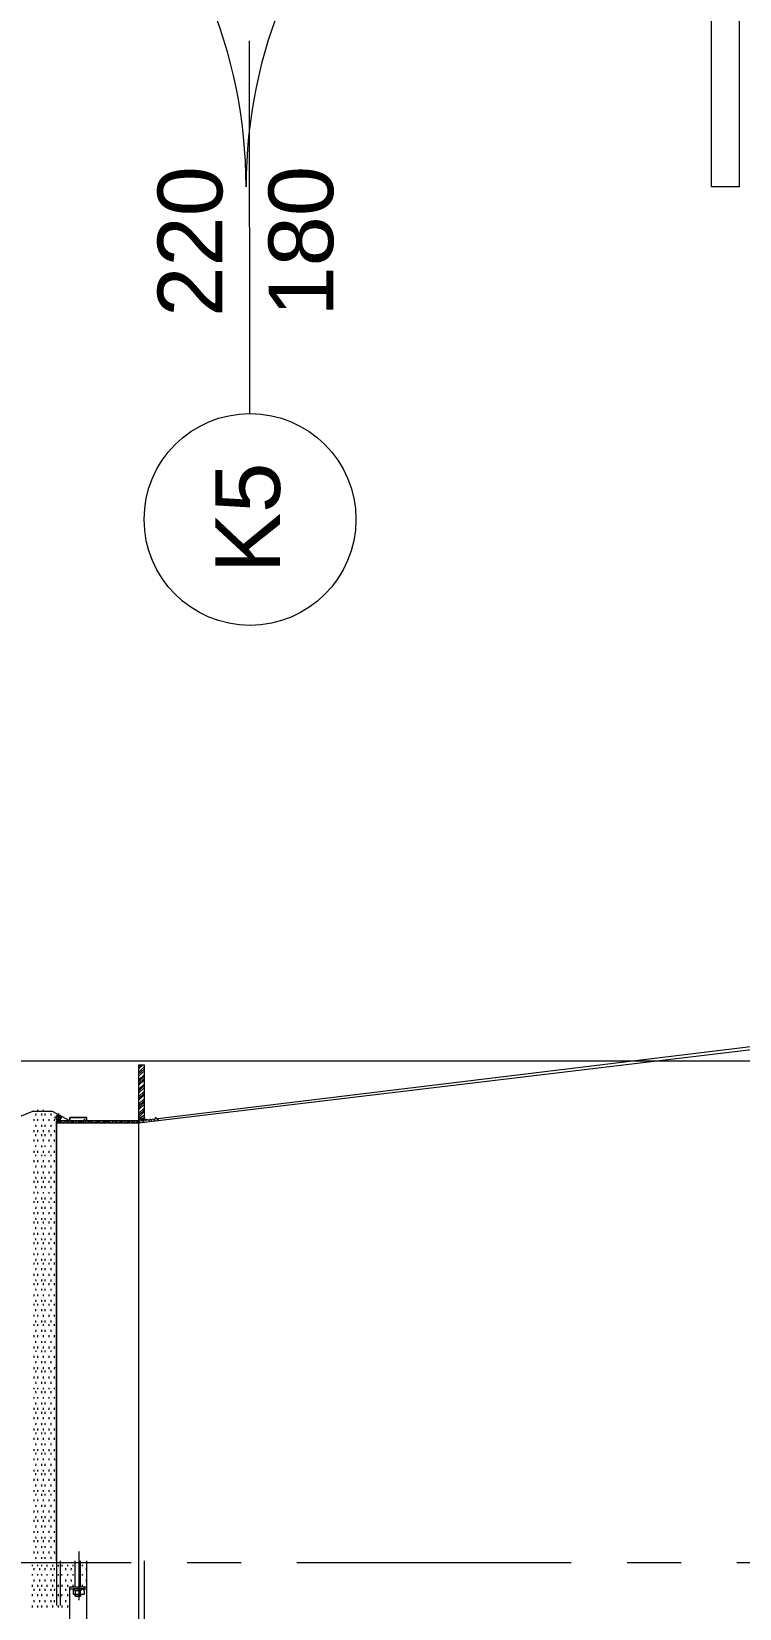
# Model space of a CAD drawing. Header units: centimetres. Extents: x -9345 to 11316, y -7197 to -3465.
# Drawn here: x 6856.6 to 6985.8, y -5819.9 to -5532.2 of the extents above; entities that cross this region are included whole.
import ezdxf

# ---------------------------------------------------------------- set-up
doc = ezdxf.new("R2010")
doc.units = ezdxf.units.CM
for name, color, linetype, lineweight in [('A-ANNO-DIMS', 211, 'Continuous', 9), ('A-ANNO-DIMS-100', 211, 'Continuous', 9), ('A-DOOR', 31, 'Continuous', 9), ('A-DOOR-IDEN', 31, 'Continuous', 9), ('EXF', 22, 'Continuous', 9), ('exf çizimi_dwg', 8, 'Continuous', 9)]:
    doc.layers.add(name, color=color, linetype=linetype, lineweight=lineweight)
doc.styles.add('Arial_5', font='arial.ttf', dxfattribs={"height": 11.802395})
doc.styles.add('Swis721 LtCn BT_1', font='swisscl.ttf', dxfattribs={"width": 0.8, "height": 17.639445})
doc.dimstyles.new('IUAS_DIMENSION_INSIDE_100_5', dxfattribs={"dimscale": 30.48, "dimtxt": 18, "dimasz": 0.328084, "dimexe": 0.328084, "dimexo": 0.0625, "dimgap": 0, "dimtad": 1, "dimdec": 0, "dimdsep": 46, "dimtxsty": 'Swis721 LtCn BT_1', "dimblk1": 'OBLIQUE', "dimblk2": 'OBLIQUE', "dimsah": 1, "dimcen": 0.09, "dimdle": 0.328084, "dimazin": 0, "dimtfac": 1, "dimtdec": 4, "dimtix": 1, "dimtmove": 0, "dimatfit": 3, "dimfxl": 0.656168, "dimfxlon": 1, "dimtvp": 1, "dimtolj": 1, "dimtzin": 0, "dimarcsym": 2})

# ---------------------------------------------------------------- blocks, each defined once
blk = doc.blocks.new('M_Double-Flush - IUAS_A_DOOR_K5 _yangına dayanıklı saç kapı 180x220_-1640896-_123_30 TEKNİK KAT _ TECHNICAL LEVEL')
at = {"layer": 'A-DOOR', "lineweight": 18}
for p, q in [((-90, 100), (-84.9, 100)), ((-90, 10), (-90, 100)), ((-84.9, 10), (-84.9, 100)), ((84.9, 10), (84.9, 99.86)), ((90, 10), (90, 100)), ((-90, 10), (-84.9, 10)), ((90, 10), (84.9, 10))]:
    blk.add_line(p, q, dxfattribs=at)
at = {"layer": 'A-DOOR'}
for centre, start, end in [((-90, 10), 0, 90), ((90, 10), 90, 180)]:
    blk.add_arc(centre, 90, start, end, dxfattribs=at)
blk = doc.blocks.new('exf çizimi_dwg-1497134-_123_30 TEKNİK KAT _ TECHNICAL LEVEL')
at = {"layer": 'EXF', "color": 8}
for p, q in [((-0.7646, 3.0855), (-0.9628, 4.9361)), ((0.0577, 4.6702), (0.0515, 4.1672)), ((0.0503, 4.0652), (0.049, 3.9667)), ((0.0478, 3.8647), (0.0416, 3.3646)), ((0.0403, 3.2625), (0.0391, 3.1641)), ((-0.7677, 3.1231), (-0.7741, 3.116)), ((-0.7678, 3.1096), (-0.7714, 3.1061)), ((-0.7678, 3.116), (-0.7713, 3.1132)), ((-0.8631, 3.0867), (-0.8701, 3.0939)), ((-0.8666, 3.0867), (-0.8701, 3.0903)), ((-0.8567, 3.0866), (-0.8665, 3.0973)), ((-0.8532, 3.0866), (-0.863, 3.0973)), ((-0.8496, 3.0865), (-0.8594, 3.0973)), ((-0.8425, 3.0864), (-0.853, 3.0972)), ((-0.8397, 3.0864), (-0.8495, 3.0971)), ((-0.8361, 3.0864), (-0.8459, 3.0971)), ((-0.8326, 3.0863), (-0.8424, 3.097)), ((-0.8255, 3.0862), (-0.836, 3.097)), ((-0.8227, 3.0862), (-0.8325, 3.0969)), ((-0.8191, 3.0862), (-0.8289, 3.0969)), ((-0.8121, 3.0861), (-0.8225, 3.0968)), ((-0.8085, 3.086), (-0.819, 3.0968)), ((-0.8057, 3.086), (-0.8155, 3.0967)), ((-0.7986, 3.0859), (-0.8084, 3.0966)), ((-0.795, 3.0859), (-0.8056, 3.0966)), ((-0.7915, 3.0858), (-0.802, 3.0965)), ((-0.7887, 3.0858), (-0.7985, 3.0965)), ((-0.7816, 3.0857), (-0.7914, 3.0964)), ((-0.7781, 3.0856), (-0.7886, 3.0964)), ((-0.7745, 3.0856), (-0.785, 3.0963)), ((-0.7679, 3.106), (-0.7715, 3.099)), ((-0.768, 3.099), (-0.7715, 3.0962)), ((-0.7647, 3.0756), (-0.7682, 3.0791)), ((-0.7646, 3.089), (-0.7681, 3.0855)), ((-0.765, 3.0515), (-0.7685, 3.0586)), ((-0.7651, 3.0479), (-0.7685, 3.055)), ((-0.7649, 3.0585), (-0.7684, 3.0621)), ((-0.7648, 3.072), (-0.7683, 3.0756)), ((-0.7649, 3.0649), (-0.7683, 3.0721)), ((-0.7649, 3.0621), (-0.7683, 3.0685)), ((0.0379, 3.0621), (0.0316, 2.5591)), ((-0.7654, 3.0174), (-0.7689, 3.0246)), ((-0.7653, 3.0309), (-0.7688, 3.0345)), ((-0.7653, 3.0281), (-0.7688, 3.0309)), ((-0.7654, 3.021), (-0.7688, 3.0281)), ((-0.7652, 3.0345), (-0.7687, 3.0416)), ((-0.7651, 3.0451), (-0.7686, 3.048)), ((-0.7651, 3.0415), (-0.7686, 3.0451)), ((-0.7657, 2.9969), (-0.7692, 3.0005)), ((-0.7658, 2.9905), (-0.7692, 2.997)), ((-0.7656, 3.004), (-0.7691, 3.0111)), ((-0.7657, 3.0005), (-0.7691, 3.004)), ((-0.7655, 3.0139), (-0.769, 3.0175)), ((-0.7656, 3.0075), (-0.769, 3.014)), ((-0.7661, 2.9629), (-0.7696, 2.9701)), ((-0.7662, 2.9601), (-0.7696, 2.9665)), ((-0.766, 2.97), (-0.7695, 2.9736)), ((-0.7659, 2.9771), (-0.7694, 2.9835)), ((-0.766, 2.9735), (-0.7694, 2.9799)), ((0.1047, 2.9663), (0.0161, 2.9674)), ((0.0807, 2.9694), (0.0332, 2.97)), ((0.0431, 2.9735), (0.0403, 2.9735)), ((0.0503, 2.9804), (0.0468, 2.9805)), ((0.0601, 2.9733), (0.0573, 2.9733)), ((0.0709, 2.9802), (0.0673, 2.9802)), ((0.0807, 2.973), (0.0771, 2.973)), ((0.0839, 2.9496), (0.0843, 2.98)), ((0.0941, 2.9693), (0.0877, 2.9693)), ((-0.7664, 2.9431), (-0.7699, 2.946)), ((-0.7664, 2.9395), (-0.7699, 2.9431)), ((-0.7663, 2.9459), (-0.7698, 2.953)), ((-0.7662, 2.953), (-0.7697, 2.9566)), ((0.0805, 2.9595), (0.0331, 2.9601)), ((0.0427, 2.9359), (0.0398, 2.936)), ((0.0428, 2.9465), (0.04, 2.9466)), ((0.0429, 2.9564), (0.0401, 2.9565)), ((0.0498, 2.9429), (0.0463, 2.9429)), ((0.05, 2.9528), (0.0464, 2.9529)), ((0.0597, 2.9357), (0.0568, 2.9357)), ((0.0598, 2.9463), (0.057, 2.9463)), ((0.0599, 2.9562), (0.0571, 2.9563)), ((0.0704, 2.9426), (0.0668, 2.9427)), ((0.0705, 2.9526), (0.067, 2.9526)), ((0.0802, 2.9355), (0.0767, 2.9355)), ((0.0804, 2.9461), (0.0768, 2.9461)), ((0.0805, 2.956), (0.0769, 2.956)), ((0.0874, 2.9424), (0.0839, 2.9425)), ((0.0972, 2.9352), (0.0937, 2.9353)), ((0.0974, 2.9458), (0.0938, 2.9459)), ((0.1079, 2.9422), (0.1044, 2.9422)), ((0.1177, 2.935), (0.1142, 2.935)), ((0.1179, 2.9456), (0.1143, 2.9456)), ((-0.7873, 2.9122), (-0.7908, 2.9122)), ((-0.7802, 2.9093), (-0.7838, 2.9093)), ((-0.7802, 2.9156), (-0.7837, 2.9156)), ((-0.78, 2.9262), (-0.7836, 2.9263)), ((-0.7703, 2.9119), (-0.7738, 2.912)), ((-0.7702, 2.9226), (-0.7737, 2.9226)), ((-0.77, 2.9325), (-0.7736, 2.9326)), ((-0.7597, 2.909), (-0.7633, 2.909)), ((-0.7596, 2.9153), (-0.7632, 2.9154)), ((-0.7595, 2.926), (-0.763, 2.926)), ((-0.7498, 2.9117), (-0.7533, 2.9117)), ((-0.7496, 2.9223), (-0.7532, 2.9224)), ((-0.7495, 2.9323), (-0.753, 2.9323)), ((-0.7427, 2.9088), (-0.7462, 2.9088)), ((-0.7426, 2.9151), (-0.7461, 2.9152)), ((-0.7425, 2.9258), (-0.746, 2.9258)), ((-0.7327, 2.9115), (-0.7363, 2.9115)), ((-0.7326, 2.9221), (-0.7361, 2.9222)), ((-0.7325, 2.932), (-0.736, 2.9321)), ((-0.7228, 2.9085), (-0.7257, 2.9086)), ((-0.7228, 2.9149), (-0.7256, 2.9149)), ((-0.7226, 2.9255), (-0.7255, 2.9256)), ((-0.7122, 2.9112), (-0.7157, 2.9113)), ((-0.7121, 2.9219), (-0.7156, 2.9219)), ((-0.712, 2.9318), (-0.7155, 2.9318)), ((-0.7059, 2.9083), (-0.7087, 2.9084)), ((-0.7058, 2.9147), (-0.7086, 2.9147)), ((-0.7057, 2.9253), (-0.7085, 2.9254)), ((-0.6952, 2.911), (-0.6988, 2.9111)), ((-0.6951, 2.9217), (-0.6986, 2.9217)), ((-0.6949, 2.9316), (-0.6985, 2.9316)), ((-0.6853, 2.9081), (-0.6889, 2.9081)), ((-0.6852, 2.9144), (-0.6888, 2.9145)), ((-0.6851, 2.9251), (-0.6887, 2.9251)), ((-0.6747, 2.9108), (-0.6782, 2.9108)), ((-0.6745, 2.9214), (-0.6781, 2.9214)), ((-0.6744, 2.9313), (-0.6779, 2.9314)), ((-0.6648, 2.9078), (-0.6683, 2.9079)), ((-0.6647, 2.9142), (-0.6682, 2.9142)), ((-0.6646, 2.9248), (-0.6681, 2.9249)), ((-0.6577, 2.9106), (-0.6612, 2.9106)), ((-0.6575, 2.9212), (-0.6611, 2.9212)), ((-0.6574, 2.9311), (-0.661, 2.9312)), ((-0.6478, 2.9076), (-0.6513, 2.9077)), ((-0.6477, 2.914), (-0.6512, 2.914)), ((-0.6476, 2.9246), (-0.6511, 2.9247)), ((-0.6378, 2.9103), (-0.6406, 2.9103)), ((-0.6377, 2.9209), (-0.6405, 2.921)), ((-0.6376, 2.9309), (-0.6404, 2.9309)), ((-0.6272, 2.9074), (-0.6308, 2.9074)), ((-0.6271, 2.9137), (-0.6307, 2.9138)), ((-0.627, 2.9244), (-0.6305, 2.9244)), ((-0.6208, 2.9101), (-0.6237, 2.9101)), ((-0.6207, 2.9207), (-0.6235, 2.9208)), ((-0.6205, 2.9307), (-0.6234, 2.9307)), ((-0.6102, 2.9072), (-0.6138, 2.9072)), ((-0.6102, 2.9135), (-0.6137, 2.9135)), ((-0.61, 2.9241), (-0.6136, 2.9242)), ((-0.6003, 2.9098), (-0.6038, 2.9099)), ((-0.6001, 2.9205), (-0.6037, 2.9205)), ((-0.6, 2.9304), (-0.6036, 2.9304)), ((-0.5897, 2.9069), (-0.5932, 2.9069)), ((-0.5896, 2.9132), (-0.5931, 2.9133)), ((-0.5895, 2.9239), (-0.593, 2.9239)), ((-0.5833, 2.9096), (-0.5868, 2.9097)), ((-0.5831, 2.9203), (-0.5867, 2.9203)), ((-0.583, 2.9302), (-0.5866, 2.9302)), ((-0.5727, 2.9067), (-0.5762, 2.9067)), ((-0.5726, 2.913), (-0.5761, 2.9131)), ((-0.5725, 2.9237), (-0.576, 2.9237)), ((-0.5627, 2.9094), (-0.5663, 2.9094)), ((-0.5626, 2.92), (-0.5661, 2.9201)), ((-0.5625, 2.9299), (-0.566, 2.93)), ((-0.5528, 2.9064), (-0.5557, 2.9065)), ((-0.5528, 2.9128), (-0.5556, 2.9128)), ((-0.5526, 2.9234), (-0.5555, 2.9235)), ((-0.5457, 2.9092), (-0.5493, 2.9092)), ((-0.5456, 2.9198), (-0.5491, 2.9199)), ((-0.5455, 2.9297), (-0.549, 2.9298)), ((-0.5359, 2.9062), (-0.5387, 2.9063)), ((-0.5358, 2.9126), (-0.5386, 2.9126)), ((-0.5356, 2.9232), (-0.5385, 2.9233)), ((-0.5252, 2.9089), (-0.5287, 2.909)), ((-0.525, 2.9196), (-0.5286, 2.9196)), ((-0.5249, 2.9295), (-0.5285, 2.9295)), ((-0.5153, 2.906), (-0.5188, 2.906)), ((-0.5152, 2.9123), (-0.5187, 2.9124)), ((-0.5151, 2.923), (-0.5186, 2.923)), ((-0.5082, 2.9087), (-0.5117, 2.9087)), ((-0.5081, 2.9193), (-0.5116, 2.9194)), ((-0.5079, 2.9293), (-0.5115, 2.9293)), ((-0.4982, 2.9121), (-0.5018, 2.9122)), ((-0.4981, 2.9228), (-0.5016, 2.9228)), ((-0.4876, 2.9084), (-0.4912, 2.9085)), ((-0.4875, 2.9191), (-0.491, 2.9191)), ((-0.4874, 2.929), (-0.4909, 2.9291)), ((-0.4777, 2.9119), (-0.4812, 2.9119)), ((-0.4775, 2.9225), (-0.4811, 2.9225)), ((-0.4706, 2.9082), (-0.4742, 2.9083)), ((-0.4705, 2.9189), (-0.474, 2.9189)), ((-0.4704, 2.9288), (-0.4739, 2.9288)), ((-0.4607, 2.9117), (-0.4642, 2.9117)), ((-0.4605, 2.9223), (-0.4641, 2.9223)), ((-0.4508, 2.908), (-0.4537, 2.908)), ((-0.4507, 2.9186), (-0.4535, 2.9187)), ((-0.4505, 2.9286), (-0.4534, 2.9286)), ((-0.4401, 2.9114), (-0.4437, 2.9114)), ((-0.44, 2.922), (-0.4436, 2.9221)), ((-0.4338, 2.9078), (-0.4366, 2.9078)), ((-0.4337, 2.9184), (-0.4365, 2.9185)), ((-0.4336, 2.9283), (-0.4364, 2.9284)), ((-0.4231, 2.9112), (-0.4267, 2.9112)), ((-0.423, 2.9218), (-0.4265, 2.9219)), ((-0.4132, 2.9075), (-0.4168, 2.9076)), ((-0.4131, 2.9182), (-0.4167, 2.9182)), ((-0.413, 2.9281), (-0.4165, 2.9281)), ((-0.4026, 2.9109), (-0.4061, 2.911)), ((-0.4025, 2.9216), (-0.406, 2.9216)), ((-0.3963, 2.9073), (-0.3998, 2.9074)), ((-0.3961, 2.918), (-0.3997, 2.918)), ((-0.396, 2.9279), (-0.3995, 2.9279)), ((-0.3856, 2.9107), (-0.3891, 2.9108)), ((-0.3854, 2.9214), (-0.389, 2.9214)), ((-0.3757, 2.9071), (-0.3792, 2.9071)), ((-0.3756, 2.9177), (-0.3791, 2.9178)), ((-0.3754, 2.9276), (-0.379, 2.9277)), ((-0.3657, 2.9105), (-0.3686, 2.9105)), ((-0.3656, 2.9211), (-0.3685, 2.9212)), ((-0.3552, 2.9068), (-0.3587, 2.9069)), ((-0.355, 2.9175), (-0.3586, 2.9175)), ((-0.3549, 2.9274), (-0.3585, 2.9274)), ((-0.3487, 2.9103), (-0.3516, 2.9103)), ((-0.3486, 2.9209), (-0.3515, 2.9209)), ((-0.3381, 2.9066), (-0.3417, 2.9066)), ((-0.338, 2.9172), (-0.3416, 2.9173)), ((-0.3379, 2.9272), (-0.3415, 2.9272)), ((-0.3282, 2.91), (-0.3318, 2.9101)), ((-0.3281, 2.9207), (-0.3316, 2.9207)), ((-0.3176, 2.9063), (-0.3212, 2.9064)), ((-0.3175, 2.917), (-0.321, 2.917)), ((-0.3174, 2.9269), (-0.3209, 2.927)), ((-0.3112, 2.9098), (-0.3147, 2.9098)), ((-0.3111, 2.9204), (-0.3146, 2.9205)), ((-0.3006, 2.9061), (-0.3042, 2.9062)), ((-0.3005, 2.9168), (-0.304, 2.9168)), ((-0.3004, 2.9267), (-0.3039, 2.9267)), ((-0.2907, 2.9095), (-0.2942, 2.9096)), ((-0.2905, 2.9202), (-0.2941, 2.9202)), ((-0.2808, 2.9059), (-0.2836, 2.9059)), ((-0.2807, 2.9165), (-0.2835, 2.9166)), ((-0.2805, 2.9265), (-0.2834, 2.9265)), ((-0.2736, 2.9093), (-0.2772, 2.9094)), ((-0.2735, 2.92), (-0.277, 2.92)), ((-0.2636, 2.9163), (-0.2665, 2.9164)), ((-0.2635, 2.9262), (-0.2664, 2.9263)), ((-0.2531, 2.9091), (-0.2567, 2.9091)), ((-0.253, 2.9197), (-0.2565, 2.9198)), ((-0.2431, 2.9161), (-0.2466, 2.9161)), ((-0.243, 2.926), (-0.2465, 2.926)), ((-0.2361, 2.9089), (-0.2397, 2.9089)), ((-0.236, 2.9195), (-0.2395, 2.9196)), ((-0.2261, 2.9159), (-0.2297, 2.9159)), ((-0.226, 2.9258), (-0.2295, 2.9258)), ((-0.2156, 2.9086), (-0.2191, 2.9087)), ((-0.2154, 2.9193), (-0.219, 2.9193)), ((-0.2056, 2.9156), (-0.2091, 2.9157)), ((-0.2054, 2.9255), (-0.209, 2.9256)), ((-0.1986, 2.9084), (-0.2021, 2.9085)), ((-0.1984, 2.9191), (-0.202, 2.9191)), ((-0.1886, 2.9154), (-0.1921, 2.9154)), ((-0.1885, 2.9253), (-0.192, 2.9254)), ((-0.1787, 2.9082), (-0.1816, 2.9082)), ((-0.1786, 2.9188), (-0.1814, 2.9188)), ((-0.168, 2.9151), (-0.1715, 2.9152)), ((-0.1679, 2.9251), (-0.1714, 2.9251)), ((-0.1617, 2.908), (-0.1646, 2.908)), ((-0.1616, 2.9186), (-0.1644, 2.9186)), ((-0.151, 2.9149), (-0.1546, 2.915)), ((-0.1509, 2.9249), (-0.1544, 2.9249)), ((-0.1412, 2.9077), (-0.1447, 2.9077)), ((-0.1411, 2.9183), (-0.1446, 2.9184)), ((-0.1305, 2.9147), (-0.134, 2.9147)), ((-0.1303, 2.9246), (-0.1339, 2.9246)), ((-0.1242, 2.9075), (-0.1277, 2.9075)), ((-0.124, 2.9181), (-0.1276, 2.9182)), ((-0.1135, 2.9145), (-0.117, 2.9145)), ((-0.1133, 2.9244), (-0.1169, 2.9244)), ((-0.1036, 2.9072), (-0.1072, 2.9073)), ((-0.1035, 2.9179), (-0.107, 2.9179)), ((-0.0936, 2.9142), (-0.0965, 2.9143)), ((-0.0935, 2.9241), (-0.0964, 2.9242)), ((-0.0867, 2.907), (-0.0902, 2.9071)), ((-0.0865, 2.9177), (-0.0901, 2.9177)), ((-0.0766, 2.914), (-0.0795, 2.914)), ((-0.0765, 2.9239), (-0.0793, 2.924)), ((-0.0661, 2.9068), (-0.0696, 2.9068)), ((-0.066, 2.9174), (-0.0695, 2.9175)), ((-0.0561, 2.9138), (-0.0596, 2.9138)), ((-0.056, 2.9237), (-0.0595, 2.9237)), ((-0.0456, 2.9065), (-0.0491, 2.9066)), ((-0.0454, 2.9172), (-0.049, 2.9172)), ((-0.0391, 2.9135), (-0.0426, 2.9136)), ((-0.039, 2.9235), (-0.0425, 2.9235)), ((-0.0285, 2.9063), (-0.0321, 2.9064)), ((-0.0284, 2.917), (-0.0319, 2.917)), ((-0.0185, 2.9133), (-0.0221, 2.9133)), ((-0.0184, 2.9232), (-0.0219, 2.9233)), ((-0.0087, 2.9061), (-0.0115, 2.9061)), ((-0.0086, 2.9167), (-0.0114, 2.9167)), ((-0.0015, 2.9131), (-0.0051, 2.9131)), ((-0.0014, 2.923), (-0.005, 2.923)), ((0.0084, 2.9165), (0.0056, 2.9165)), ((0.019, 2.9128), (0.0154, 2.9129)), ((0.0191, 2.9228), (0.0156, 2.9228)), ((0.029, 2.9162), (0.0254, 2.9163)), ((0.1142, 2.9322), (0.0327, 2.9332)), ((0.0424, 2.909), (0.0395, 2.909)), ((0.0425, 2.9189), (0.0396, 2.9189)), ((0.0426, 2.9295), (0.0398, 2.9296)), ((0.0495, 2.916), (0.046, 2.916)), ((0.0496, 2.9224), (0.0461, 2.9224)), ((0.0497, 2.933), (0.0462, 2.933)), ((0.0593, 2.9088), (0.0565, 2.9088)), ((0.0595, 2.9187), (0.0566, 2.9187)), ((0.0596, 2.9293), (0.0567, 2.9294)), ((0.0701, 2.9157), (0.0665, 2.9158)), ((0.0701, 2.9221), (0.0666, 2.9222)), ((0.0703, 2.9327), (0.0667, 2.9328)), ((0.0799, 2.9085), (0.0763, 2.9086)), ((0.08, 2.9184), (0.0765, 2.9185)), ((0.0802, 2.9291), (0.0766, 2.9291)), ((0.0871, 2.9155), (0.0835, 2.9156)), ((0.0871, 2.9219), (0.0836, 2.922)), ((0.0873, 2.9325), (0.0837, 2.9326)), ((0.0969, 2.9083), (0.0934, 2.9084)), ((0.097, 2.9182), (0.0935, 2.9183)), ((0.0971, 2.9289), (0.0936, 2.9289)), ((0.1076, 2.9153), (0.104, 2.9153)), ((0.1077, 2.9217), (0.1041, 2.9217)), ((0.1078, 2.9323), (0.1043, 2.9323)), ((0.1174, 2.9081), (0.1139, 2.9081)), ((0.1175, 2.918), (0.114, 2.918)), ((0.1177, 2.9286), (0.1141, 2.9286)), ((-0.7874, 2.9022), (-0.791, 2.9023)), ((-0.7804, 2.8986), (-0.7839, 2.8987)), ((-0.7705, 2.895), (-0.774, 2.895)), ((-0.7704, 2.902), (-0.7739, 2.9021)), ((-0.7598, 2.8984), (-0.7634, 2.8984)), ((-0.75, 2.8947), (-0.7535, 2.8947)), ((-0.7499, 2.9018), (-0.7534, 2.9018)), ((-0.7428, 2.8981), (-0.7464, 2.8982)), ((-0.7329, 2.8945), (-0.7365, 2.8945)), ((-0.7329, 2.9016), (-0.7364, 2.9016)), ((-0.723, 2.8979), (-0.7258, 2.8979)), ((-0.7124, 2.8942), (-0.716, 2.8943)), ((-0.7123, 2.9013), (-0.7159, 2.9014)), ((-0.706, 2.8977), (-0.7088, 2.8977)), ((-0.6954, 2.894), (-0.699, 2.8941)), ((-0.6953, 2.9011), (-0.6989, 2.9011)), ((-0.6854, 2.8974), (-0.689, 2.8975)), ((-0.6749, 2.8938), (-0.6784, 2.8938)), ((-0.6748, 2.9008), (-0.6783, 2.9009)), ((-0.6649, 2.8972), (-0.6684, 2.8972)), ((-0.6579, 2.8936), (-0.6614, 2.8936)), ((-0.6578, 2.9006), (-0.6613, 2.9007)), ((-0.6479, 2.897), (-0.6515, 2.897)), ((-0.638, 2.8933), (-0.6409, 2.8934)), ((-0.638, 2.9004), (-0.6408, 2.9004)), ((-0.6274, 2.8967), (-0.6309, 2.8968)), ((-0.621, 2.8931), (-0.6239, 2.8931)), ((-0.6209, 2.9002), (-0.6238, 2.9002)), ((-0.6104, 2.8965), (-0.6139, 2.8966)), ((-0.6005, 2.8929), (-0.604, 2.8929)), ((-0.6004, 2.8999), (-0.6039, 2.9)), ((-0.5898, 2.8963), (-0.5933, 2.8963)), ((-0.5835, 2.8926), (-0.587, 2.8927)), ((-0.5834, 2.8997), (-0.5869, 2.8998)), ((-0.5728, 2.896), (-0.5764, 2.8961)), ((-0.5629, 2.8924), (-0.5665, 2.8924)), ((-0.5629, 2.8995), (-0.5664, 2.8995)), ((-0.553, 2.8958), (-0.5558, 2.8958)), ((-0.546, 2.8922), (-0.5495, 2.8922)), ((-0.5459, 2.8992), (-0.5494, 2.8993)), ((-0.536, 2.8956), (-0.5388, 2.8956)), ((-0.5254, 2.8919), (-0.5289, 2.892)), ((-0.5253, 2.899), (-0.5288, 2.899)), ((-0.5154, 2.8953), (-0.519, 2.8954)), ((-0.5084, 2.8917), (-0.5119, 2.8918)), ((-0.5083, 2.8988), (-0.5118, 2.8988)), ((-0.4984, 2.8951), (-0.502, 2.8952)), ((-0.4983, 2.9058), (-0.5018, 2.9058)), ((-0.4878, 2.8915), (-0.4914, 2.8915)), ((-0.4878, 2.8985), (-0.4913, 2.8986)), ((-0.4779, 2.8949), (-0.4814, 2.8949)), ((-0.4777, 2.9055), (-0.4813, 2.9056)), ((-0.4708, 2.8913), (-0.4744, 2.8913)), ((-0.4708, 2.8983), (-0.4743, 2.8984)), ((-0.4609, 2.8947), (-0.4644, 2.8947)), ((-0.4608, 2.9053), (-0.4643, 2.9053)), ((-0.451, 2.891), (-0.4539, 2.891)), ((-0.4509, 2.8981), (-0.4538, 2.8981)), ((-0.4403, 2.8944), (-0.4439, 2.8945)), ((-0.4402, 2.9051), (-0.4438, 2.9051)), ((-0.434, 2.8908), (-0.4368, 2.8908)), ((-0.4339, 2.8979), (-0.4367, 2.8979)), ((-0.4233, 2.8942), (-0.4269, 2.8942)), ((-0.4232, 2.9048), (-0.4267, 2.9049)), ((-0.4135, 2.8905), (-0.417, 2.8906)), ((-0.4134, 2.8976), (-0.4169, 2.8977)), ((-0.4028, 2.8939), (-0.4063, 2.894)), ((-0.4027, 2.9046), (-0.4062, 2.9046)), ((-0.3965, 2.8903), (-0.4, 2.8904)), ((-0.3964, 2.8974), (-0.3999, 2.8974)), ((-0.3858, 2.8937), (-0.3893, 2.8938)), ((-0.3857, 2.9044), (-0.3892, 2.9044)), ((-0.3758, 2.8971), (-0.3794, 2.8972)), ((-0.3759, 2.8901), (-0.3794, 2.8901)), ((-0.3659, 2.8935), (-0.3688, 2.8935)), ((-0.3658, 2.9041), (-0.3687, 2.9042)), ((-0.3554, 2.8898), (-0.3589, 2.8899)), ((-0.3553, 2.8969), (-0.3588, 2.8969)), ((-0.349, 2.8933), (-0.3518, 2.8933)), ((-0.3488, 2.9039), (-0.3517, 2.904)), ((-0.3384, 2.8896), (-0.3419, 2.8897)), ((-0.3383, 2.8967), (-0.3418, 2.8967)), ((-0.3284, 2.893), (-0.332, 2.8931)), ((-0.3283, 2.9037), (-0.3318, 2.9037)), ((-0.3178, 2.8894), (-0.3214, 2.8894)), ((-0.3177, 2.8964), (-0.3213, 2.8965)), ((-0.3114, 2.8928), (-0.3149, 2.8929)), ((-0.3113, 2.9035), (-0.3148, 2.9035)), ((-0.3008, 2.8891), (-0.3044, 2.8892)), ((-0.3008, 2.8962), (-0.3043, 2.8963)), ((-0.2909, 2.8926), (-0.2944, 2.8926)), ((-0.2908, 2.9032), (-0.2943, 2.9032)), ((-0.281, 2.8889), (-0.2838, 2.8889)), ((-0.2809, 2.896), (-0.2837, 2.896)), ((-0.2739, 2.8924), (-0.2774, 2.8924)), ((-0.2737, 2.903), (-0.2773, 2.903)), ((-0.264, 2.8887), (-0.2668, 2.8887)), ((-0.2639, 2.8958), (-0.2667, 2.8958)), ((-0.2638, 2.9057), (-0.2666, 2.9057)), ((-0.2533, 2.8921), (-0.2569, 2.8921)), ((-0.2532, 2.9027), (-0.2567, 2.9028)), ((-0.2435, 2.8884), (-0.247, 2.8885)), ((-0.2434, 2.8955), (-0.2469, 2.8956)), ((-0.2432, 2.9054), (-0.2468, 2.9055)), ((-0.2363, 2.8919), (-0.2399, 2.8919)), ((-0.2362, 2.9025), (-0.2397, 2.9026)), ((-0.2264, 2.8882), (-0.23, 2.8883)), ((-0.2263, 2.8953), (-0.2299, 2.8953)), ((-0.2262, 2.9052), (-0.2298, 2.9053)), ((-0.2158, 2.8916), (-0.2193, 2.8917)), ((-0.2156, 2.9023), (-0.2192, 2.9023)), ((-0.2058, 2.895), (-0.2094, 2.8951)), ((-0.2059, 2.888), (-0.2094, 2.888)), ((-0.2057, 2.905), (-0.2092, 2.905)), ((-0.1988, 2.8914), (-0.2023, 2.8915)), ((-0.1987, 2.9021), (-0.2022, 2.9021)), ((-0.1888, 2.8948), (-0.1924, 2.8949)), ((-0.1889, 2.8878), (-0.1924, 2.8878)), ((-0.1887, 2.9048), (-0.1922, 2.9048)), ((-0.179, 2.8912), (-0.1818, 2.8912)), ((-0.1788, 2.9018), (-0.1816, 2.9019)), ((-0.1684, 2.8875), (-0.1719, 2.8876)), ((-0.1683, 2.8946), (-0.1718, 2.8946)), ((-0.1681, 2.9045), (-0.1717, 2.9045)), ((-0.1619, 2.891), (-0.1648, 2.891)), ((-0.1618, 2.9016), (-0.1646, 2.9016)), ((-0.1514, 2.8873), (-0.1549, 2.8873)), ((-0.1513, 2.8944), (-0.1548, 2.8944)), ((-0.1512, 2.9043), (-0.1547, 2.9043)), ((-0.1414, 2.8907), (-0.1449, 2.8908)), ((-0.1413, 2.9014), (-0.1448, 2.9014)), ((-0.1308, 2.887), (-0.1343, 2.8871)), ((-0.1307, 2.8941), (-0.1342, 2.8942)), ((-0.1306, 2.904), (-0.1341, 2.9041)), ((-0.1244, 2.8905), (-0.1279, 2.8905)), ((-0.1242, 2.9011), (-0.1278, 2.9012)), ((-0.1137, 2.8939), (-0.1173, 2.8939)), ((-0.1138, 2.8868), (-0.1173, 2.8869)), ((-0.1136, 2.9038), (-0.1171, 2.9039)), ((-0.1038, 2.8902), (-0.1074, 2.8903)), ((-0.1037, 2.9009), (-0.1073, 2.9009)), ((-0.094, 2.8866), (-0.0968, 2.8866)), ((-0.0939, 2.8937), (-0.0967, 2.8937)), ((-0.0938, 2.9036), (-0.0966, 2.9036)), ((-0.0869, 2.89), (-0.0904, 2.8901)), ((-0.0867, 2.9007), (-0.0903, 2.9007)), ((-0.077, 2.8864), (-0.0798, 2.8864)), ((-0.0769, 2.8935), (-0.0797, 2.8935)), ((-0.0768, 2.9034), (-0.0796, 2.9034)), ((-0.0663, 2.8898), (-0.0698, 2.8898)), ((-0.0662, 2.9004), (-0.0697, 2.9005)), ((-0.0564, 2.8861), (-0.06, 2.8862)), ((-0.0563, 2.8932), (-0.0599, 2.8932)), ((-0.0562, 2.9031), (-0.0597, 2.9032)), ((-0.0458, 2.8895), (-0.0493, 2.8896)), ((-0.0456, 2.9002), (-0.0492, 2.9002)), ((-0.0394, 2.8859), (-0.043, 2.886)), ((-0.0393, 2.893), (-0.0429, 2.893)), ((-0.0392, 2.9029), (-0.0428, 2.9029)), ((-0.0287, 2.8893), (-0.0323, 2.8894)), ((-0.0286, 2.9), (-0.0321, 2.9)), ((-0.0189, 2.8857), (-0.0224, 2.8857)), ((-0.0188, 2.8927), (-0.0223, 2.8928)), ((-0.0187, 2.9027), (-0.0222, 2.9027)), ((-0.0089, 2.8891), (-0.0118, 2.8891)), ((-0.0088, 2.8997), (-0.0116, 2.8998)), ((-0.0019, 2.8855), (-0.0054, 2.8855)), ((-0.0018, 2.8925), (-0.0053, 2.8926)), ((-0.0017, 2.9024), (-0.0052, 2.9025)), ((0.0081, 2.8889), (0.0052, 2.8889)), ((0.0083, 2.9059), (0.0054, 2.9059)), ((0.0082, 2.8995), (0.0054, 2.8995)), ((0.0187, 2.8852), (0.0151, 2.8852)), ((0.0188, 2.8923), (0.0152, 2.8923)), ((0.0189, 2.9022), (0.0153, 2.9022)), ((0.0286, 2.8886), (0.0251, 2.8887)), ((0.0288, 2.8993), (0.0252, 2.8993)), ((0.0289, 2.9056), (0.0253, 2.9056)), ((0.042, 2.8821), (0.0392, 2.8821)), ((0.0421, 2.892), (0.0393, 2.892)), ((0.0422, 2.8991), (0.0394, 2.8991)), ((0.0491, 2.8848), (0.0456, 2.8849)), ((0.0493, 2.8954), (0.0457, 2.8955)), ((0.0494, 2.9053), (0.0458, 2.9054)), ((0.059, 2.8818), (0.0562, 2.8819)), ((0.0591, 2.8918), (0.0563, 2.8918)), ((0.0592, 2.8989), (0.0564, 2.8989)), ((0.0697, 2.8846), (0.0661, 2.8846)), ((0.0698, 2.8952), (0.0662, 2.8952)), ((0.0699, 2.9051), (0.0664, 2.9051)), ((0.0796, 2.8816), (0.076, 2.8816)), ((0.0797, 2.8915), (0.0761, 2.8916)), ((0.0798, 2.8986), (0.0762, 2.8987)), ((0.0867, 2.8844), (0.0831, 2.8844)), ((0.0868, 2.895), (0.0833, 2.895)), ((0.0869, 2.9049), (0.0834, 2.9049)), ((0.0966, 2.8814), (0.093, 2.8814)), ((0.0967, 2.8913), (0.0931, 2.8913)), ((0.0968, 2.8984), (0.0932, 2.8985)), ((0.1072, 2.8841), (0.1037, 2.8841)), ((0.1073, 2.8947), (0.1038, 2.8948)), ((0.1075, 2.9046), (0.1039, 2.9047)), ((0.1171, 2.8811), (0.1135, 2.8812)), ((0.1172, 2.8911), (0.1137, 2.8911)), ((0.1173, 2.8982), (0.1138, 2.8982))]:
    blk.add_line(p, q, dxfattribs=at)
at = {"layer": 'EXF', "color": 8, "flags": 128}
for points in [[(-0.7834, 2.9397), (-0.7699, 2.9396), (-0.7834, 2.9397), (-0.7699, 2.9396), (-0.7834, 2.9397), (-0.7699, 2.9396), (-0.7665, 2.936), (-0.7646, 3.0855), (-0.7681, 3.0855), (-0.9699, 4.9362)], [(-0.7779, 3.0962), (-0.7717, 3.0856), (-0.7715, 3.0962), (-0.87, 3.0974), (-0.8701, 3.0868), (0.0345, 3.0756), (0.9427, 3.0644), (0.9428, 3.075), (0.0346, 3.0862)], [(-0.7645, 3.0961), (-0.7716, 3.0891), (-0.7744, 3.0962)], [(-0.7647, 3.0791), (-0.7681, 3.0855), (-0.77, 2.936), (0.0326, 2.9261), (0.1141, 2.9251)], [(-0.7662, 2.9565), (-0.7697, 2.9601), (-0.7761, 2.9602), (-0.7757, 2.9907), (-0.7761, 2.9602), (-0.7697, 2.9601), (-0.7871, 2.9291), (-0.7875, 2.8923), (-0.7745, 2.8582), (-0.7773, 2.8582), (-0.7777, 2.827), (-0.7749, 2.827)], [(-0.7658, 2.987), (-0.7693, 2.9906), (-0.7757, 2.9907), (-0.7693, 2.9906)], [(-0.7659, 2.9835), (-0.7694, 2.987), (-0.7729, 2.9871)], [(0.0333, 2.9807), (0.8459, 2.9706), (0.8455, 2.9402), (0.0804, 2.9496), (0.0808, 2.9801)], [(0.0843, 2.9765), (0.084, 2.9559), (0.0843, 2.9765), (0.0807, 2.9765)], [(0.0876, 2.9595), (0.094, 2.9594), (0.0941, 2.9693), (0.0942, 2.9728), (0.0942, 2.9764), (0.0878, 2.9764), (0.0842, 2.973), (0.0877, 2.9693), (0.0876, 2.9595), (0.084, 2.9559), (0.0876, 2.9559), (0.0939, 2.9558), (0.0942, 2.9728)], [(0.0939, 2.9558), (0.094, 2.9594), (0.0975, 2.9593), (0.0976, 2.9692), (0.0941, 2.9693), (0.0976, 2.9692), (0.0941, 2.9693), (0.0976, 2.9692), (0.0975, 2.9593), (0.094, 2.9594), (0.0975, 2.9593)], [(-0.7763, 2.946), (-0.7764, 2.9326), (-0.7763, 2.946), (-0.7764, 2.9326), (-0.7763, 2.946), (-0.7764, 2.9326)]]:
    blk.add_lwpolyline(points, dxfattribs=at)
for points in [[(0.0842, 2.9666), (0.0841, 2.963)], [(-0.7764, 2.9361), (-0.7735, 2.9361), (-0.7699, 2.9396), (-0.7734, 2.9432), (-0.7763, 2.9432), (-0.7798, 2.9432), (-0.7799, 2.9397), (-0.7799, 2.9362), (-0.7764, 2.9361), (-0.7799, 2.9362), (-0.7799, 2.9397), (-0.7798, 2.9432), (-0.7763, 2.9432), (-0.7734, 2.9432), (-0.7699, 2.9396), (-0.7735, 2.9361), (-0.7764, 2.9361), (-0.7799, 2.9362), (-0.7799, 2.9397), (-0.7798, 2.9432), (-0.7763, 2.9432), (-0.7734, 2.9432), (-0.7699, 2.9396), (-0.7735, 2.9361)], [(-0.7763, 2.9432), (-0.7734, 2.9432), (-0.7699, 2.9396), (-0.7735, 2.9361), (-0.7764, 2.9361), (-0.7799, 2.9362), (-0.7799, 2.9397), (-0.7798, 2.9432), (-0.7763, 2.9432), (-0.7798, 2.9432), (-0.7799, 2.9397), (-0.7799, 2.9362), (-0.7764, 2.9361), (-0.7735, 2.9361), (-0.7699, 2.9396), (-0.7734, 2.9432)], [(0.0326, 2.9261), (-0.77, 2.936)]]:
    blk.add_lwpolyline(points, close=True, dxfattribs=at)
blk = doc.blocks.new('DIMBLOCK500-_123_30 TEKNİK KAT _ TECHNICAL LEVEL')
at = {"layer": 'A-ANNO-DIMS-100', "transparency": 16777216}
for p, q in [((6325.78, -5699.98), (6325.78, -5729.98)), ((6325.78, -5719.98), (6325.78, -5699.98)), ((7220.78, -5699.98), (7220.78, -5729.98)), ((7220.78, -5719.98), (7220.78, -5699.98)), ((6325.78, -5719.98), (6330.78, -5714.98)), ((7220.78, -5719.98), (7225.78, -5714.98)), ((6325.78, -5719.98), (6320.78, -5724.98)), ((6325.78, -5719.98), (7220.78, -5719.98)), ((7220.78, -5719.98), (7215.78, -5724.98))]:
    blk.add_line(p, q, dxfattribs=at)
at = {"layer": 'A-ANNO-DIMS-100', "color": 0, "transparency": 16777216, "insert": (6759.57, -5696.62), "char_height": 17.639, "width": 32.9143, "attachment_point": 1, "line_spacing_factor": 0.971848, "style": 'Swis721 LtCn BT_1'}
blk.add_mtext('895', dxfattribs=at)
blk = doc.blocks.new('_Oblique')
at = {"color": 0, "linetype": 'ByBlock', "lineweight": -2}
blk.add_line((-0.5, -0.5), (0.5, 0.5), dxfattribs=at)
blk = doc.blocks.new('DOOR TAG SOLA C_2mm - TR_Kapi_pozu_04_saga_uste_2mm-1642461-_123_30 TEKNİK KAT _ TECHNICAL LEVEL')
at = {"layer": 'A-DOOR-IDEN'}
blk.add_line((-0.3137, -0.007), (0.3666, -0.0062), dxfattribs=at)
blk.add_circle((-0.5069, -0.0072), 0.1932, dxfattribs=at)

msp = doc.modelspace()

# ---------------------------------------------------------------- block references
at = {"layer": 'A-DOOR'}
msp.add_blockref('M_Double-Flush - IUAS_A_DOOR_K5 _yangına dayanıklı saç kapı 180x220_-1640896-_123_30 TEKNİK KAT _ TECHNICAL LEVEL', (6895.78, -5570.53), dxfattribs=at)
at = {"layer": 'A-DOOR-IDEN', "xscale": 99.99999999999994, "yscale": 99.99999999999994, "zscale": 99.99999999999994, "rotation": 89.99999999999991}
msp.add_blockref('DOOR TAG SOLA C_2mm - TR_Kapi_pozu_04_saga_uste_2mm-1642461-_123_30 TEKNİK KAT _ TECHNICAL LEVEL', (6895.78, -5570.53), dxfattribs=at)
at = {"layer": 'exf çizimi_dwg', "xscale": 100.0000000000003, "yscale": 100.0000000000003, "zscale": 100.0000000000003, "rotation": 270.7083390471823}
msp.add_blockref('exf çizimi_dwg-1497134-_123_30 TEKNİK KAT _ TECHNICAL LEVEL', (6568.58, -5811.59), dxfattribs=at)

# ---------------------------------------------------------------- texts
at = {"layer": 'A-DOOR-IDEN', "char_height": 11.802, "attachment_point": 2, "rotation": 90, "line_spacing_factor": 0.938532, "style": 'Arial_5'}
for s, insert, width in [('220', (6879.65, -5570.5), 32.832), ('180', (6899.87, -5570.47), 32.832), ('K5', (6890.16, -5620.93), 24.048)]:
    msp.add_mtext(s, dxfattribs=dict(at, insert=insert, width=width))

# ---------------------------------------------------------------- dimensions: what is measured, and where the dimension line sits
at = {"layer": 'A-ANNO-DIMS'}
dim = msp.add_linear_dim(base=(7220.78, -5719.98), p1=(6325.78, -5699.98), p2=(7220.78, -5699.98), dimstyle='IUAS_DIMENSION_INSIDE_100_5', override={"dimpost": '<>', "dimfxl": 895}, dxfattribs=at)
dim.commit()
dim.dimension.update_dxf_attribs({"geometry": 'DIMBLOCK500-_123_30 TEKNİK KAT _ TECHNICAL LEVEL', "text_midpoint": (6773.28, -5710.94)})

doc.saveas('drawing.dxf')
